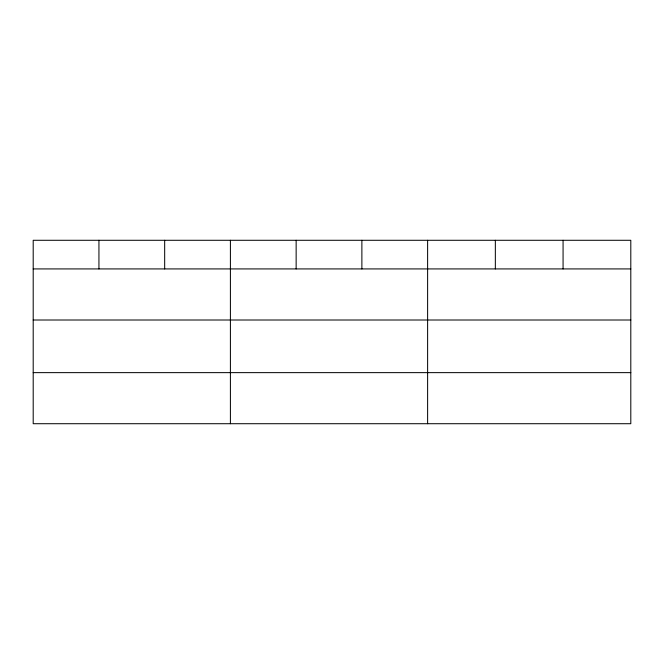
<?xml version="1.0" encoding="UTF-8"?>
<svg xmlns="http://www.w3.org/2000/svg" width="664" height="664" viewBox="0 0 664 664"><rect width="100%" height="100%" fill="white"/><g stroke="black" fill="none" stroke-linecap="round" stroke-linejoin="round"><path stroke-width="1" d="M630.8 320.007L630.8 240.285L33.2 240.285L33.2 423.715L630.8 423.715L630.8 320.007L33.2 320.007M33.2 268.92L630.8 268.92M33.2 372.637L630.8 372.637M563.072 240.285L563.072 268.92M495.344 240.285L495.344 268.92M427.616 240.285L427.616 423.715M361.88 240.285L361.88 268.92M296.144 240.285L296.144 268.92M230.408 240.285L230.408 423.715M164.672 240.285L164.672 268.92M98.936 240.285L98.936 268.92"/></g></svg>
